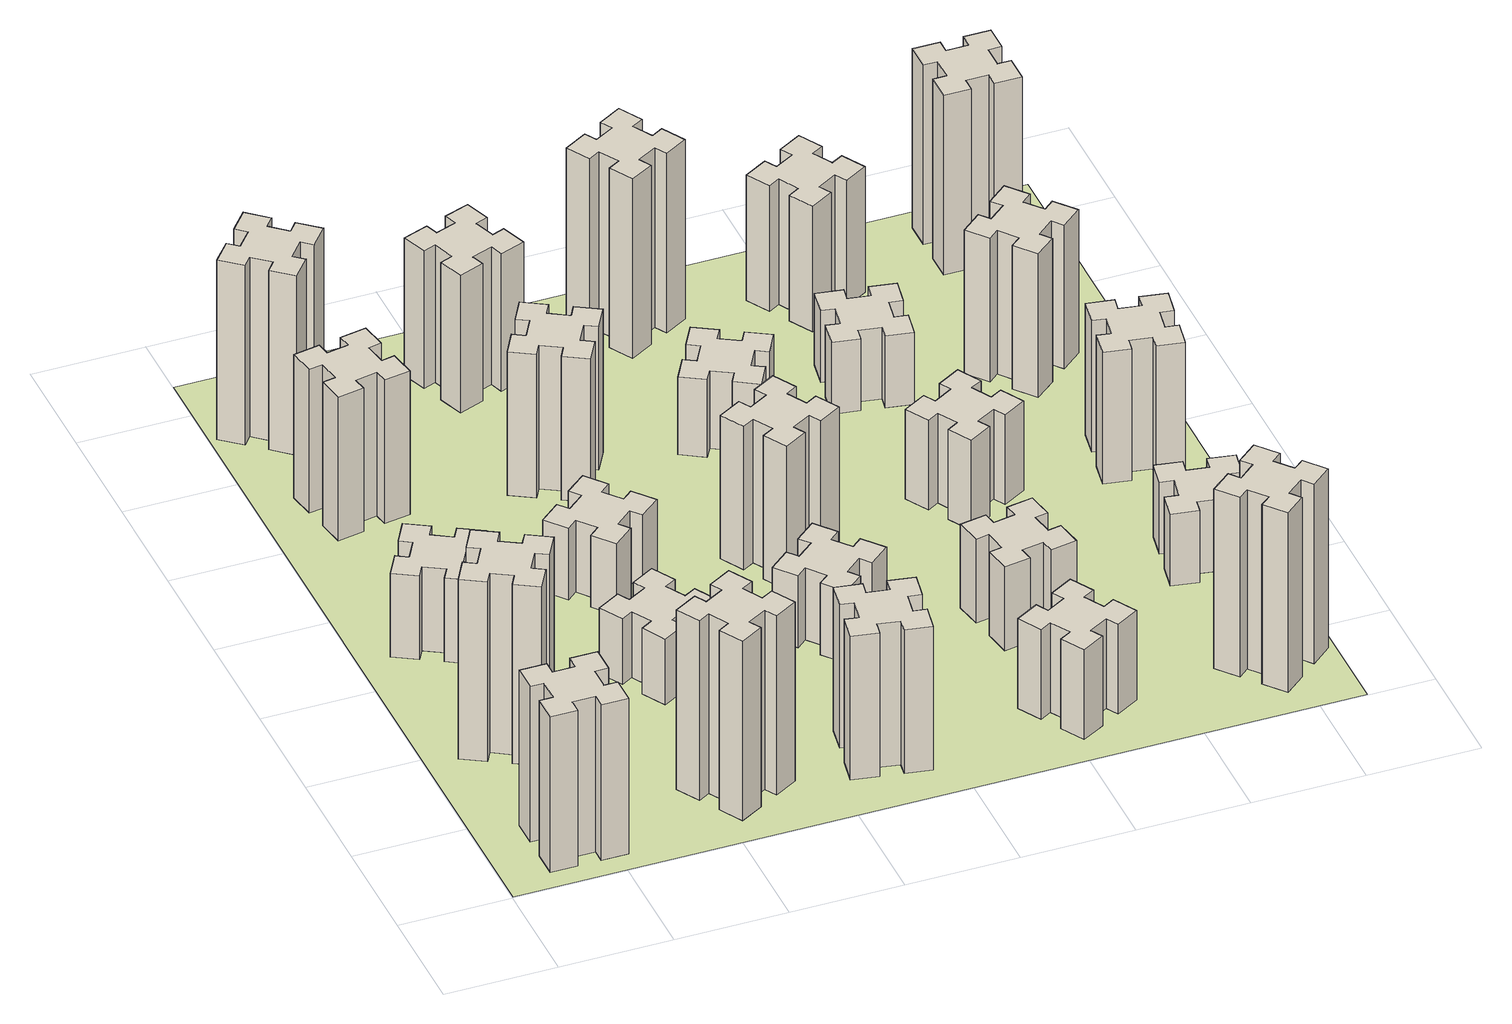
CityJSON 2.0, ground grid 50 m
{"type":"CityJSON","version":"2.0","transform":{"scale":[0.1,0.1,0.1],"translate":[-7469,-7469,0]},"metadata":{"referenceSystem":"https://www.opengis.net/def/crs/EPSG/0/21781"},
"CityObjects":{
"building1":{"type":"Building","attributes":{"class":"1000","function":"1000","usage":"1000","yearOfConstruction":2016,"roofType":"1000","measuredHeight":78,"storeysAboveGround":30,"storeysBelowGround":0},"geometry":[{"type":"Solid","lod":"1","boundaries":[[[[0,1,2,3,4,5,6,7,8,9,10,11,12,13,14,15,16,17,18,19]],[[17,16,20,21]],[[16,15,22,20]],[[15,14,23,22]],[[14,13,24,23]],[[13,12,25,24]],[[12,11,26,25]],[[11,10,27,26]],[[10,9,28,27]],[[9,8,29,28]],[[8,7,30,29]],[[7,6,31,30]],[[6,5,32,31]],[[5,4,33,32]],[[4,3,34,33]],[[3,2,35,34]],[[2,1,36,35]],[[1,0,37,36]],[[0,19,38,37]],[[19,18,39,38]],[[18,17,21,39]],[[24,25,26,27,28,29,30,31,32,33,34,35,36,37,38,39,21,20,22,23]]]]}]},
"building2":{"type":"Building","attributes":{"class":"1000","function":"1000","usage":"1000","yearOfConstruction":2016,"roofType":"1000","measuredHeight":90,"storeysAboveGround":30,"storeysBelowGround":0},"geometry":[{"type":"Solid","lod":"1","boundaries":[[[[40,41,42,43,44,45,46,47,48,49,50,51,52,53,54,55,56,57,58,59]],[[57,56,60,61]],[[56,55,62,60]],[[55,54,63,62]],[[54,53,64,63]],[[53,52,65,64]],[[52,51,66,65]],[[51,50,67,66]],[[50,49,68,67]],[[49,48,69,68]],[[48,47,70,69]],[[47,46,71,70]],[[46,45,72,71]],[[45,44,73,72]],[[44,43,74,73]],[[43,42,75,74]],[[42,41,76,75]],[[41,40,77,76]],[[40,59,78,77]],[[59,58,79,78]],[[58,57,61,79]],[[64,65,66,67,68,69,70,71,72,73,74,75,76,77,78,79,61,60,62,63]]]]}]},
"building3":{"type":"Building","attributes":{"class":"1000","function":"1000","usage":"1000","yearOfConstruction":2016,"roofType":"1000","measuredHeight":42,"storeysAboveGround":30,"storeysBelowGround":0},"geometry":[{"type":"Solid","lod":"1","boundaries":[[[[80,81,82,83,84,85,86,87,88,89,90,91,92,93,94,95,96,97,98,99]],[[97,96,100,101]],[[96,95,102,100]],[[95,94,103,102]],[[94,93,104,103]],[[93,92,105,104]],[[92,91,106,105]],[[91,90,107,106]],[[90,89,108,107]],[[89,88,109,108]],[[88,87,110,109]],[[87,86,111,110]],[[86,85,112,111]],[[85,84,113,112]],[[84,83,114,113]],[[83,82,115,114]],[[82,81,116,115]],[[81,80,117,116]],[[80,99,118,117]],[[99,98,119,118]],[[98,97,101,119]],[[104,105,106,107,108,109,110,111,112,113,114,115,116,117,118,119,101,100,102,103]]]]}]},
"building4":{"type":"Building","attributes":{"class":"1000","function":"1000","usage":"1000","yearOfConstruction":2016,"roofType":"1000","measuredHeight":72,"storeysAboveGround":30,"storeysBelowGround":0},"geometry":[{"type":"Solid","lod":"1","boundaries":[[[[120,121,122,123,124,125,126,127,128,129,130,131,132,133,134,135,136,137,138,139]],[[137,136,140,141]],[[136,135,142,140]],[[135,134,143,142]],[[134,133,144,143]],[[133,132,145,144]],[[132,131,146,145]],[[131,130,147,146]],[[130,129,148,147]],[[129,128,149,148]],[[128,127,150,149]],[[127,126,151,150]],[[126,125,152,151]],[[125,124,153,152]],[[124,123,154,153]],[[123,122,155,154]],[[122,121,156,155]],[[121,120,157,156]],[[120,139,158,157]],[[139,138,159,158]],[[138,137,141,159]],[[144,145,146,147,148,149,150,151,152,153,154,155,156,157,158,159,141,140,142,143]]]]}]},
"building5":{"type":"Building","attributes":{"class":"1000","function":"1000","usage":"1000","yearOfConstruction":2016,"roofType":"1000","measuredHeight":90,"storeysAboveGround":30,"storeysBelowGround":0},"geometry":[{"type":"Solid","lod":"1","boundaries":[[[[160,161,162,163,164,165,166,167,168,169,170,171,172,173,174,175,176,177,178,179]],[[177,176,180,181]],[[176,175,182,180]],[[175,174,183,182]],[[174,173,184,183]],[[173,172,185,184]],[[172,171,186,185]],[[171,170,187,186]],[[170,169,188,187]],[[169,168,189,188]],[[168,167,190,189]],[[167,166,191,190]],[[166,165,192,191]],[[165,164,193,192]],[[164,163,194,193]],[[163,162,195,194]],[[162,161,196,195]],[[161,160,197,196]],[[160,179,198,197]],[[179,178,199,198]],[[178,177,181,199]],[[184,185,186,187,188,189,190,191,192,193,194,195,196,197,198,199,181,180,182,183]]]]}]},
"building6":{"type":"Building","attributes":{"class":"1000","function":"1000","usage":"1000","yearOfConstruction":2016,"roofType":"1000","measuredHeight":90,"storeysAboveGround":30,"storeysBelowGround":0},"geometry":[{"type":"Solid","lod":"1","boundaries":[[[[200,201,202,203,204,205,206,207,208,209,210,211,212,213,214,215,216,217,218,219]],[[217,216,220,221]],[[216,215,222,220]],[[215,214,223,222]],[[214,213,224,223]],[[213,212,225,224]],[[212,211,226,225]],[[211,210,227,226]],[[210,209,228,227]],[[209,208,229,228]],[[208,207,230,229]],[[207,206,231,230]],[[206,205,232,231]],[[205,204,233,232]],[[204,203,234,233]],[[203,202,235,234]],[[202,201,236,235]],[[201,200,237,236]],[[200,219,238,237]],[[219,218,239,238]],[[218,217,221,239]],[[224,225,226,227,228,229,230,231,232,233,234,235,236,237,238,239,221,220,222,223]]]]}]},
"building7":{"type":"Building","attributes":{"class":"1000","function":"1000","usage":"1000","yearOfConstruction":2016,"roofType":"1000","measuredHeight":33,"storeysAboveGround":30,"storeysBelowGround":0},"geometry":[{"type":"Solid","lod":"1","boundaries":[[[[240,241,242,243,244,245,246,247,248,249,250,251,252,253,254,255,256,257,258,259]],[[257,256,260,261]],[[256,255,262,260]],[[255,254,263,262]],[[254,253,264,263]],[[253,252,265,264]],[[252,251,266,265]],[[251,250,267,266]],[[250,249,268,267]],[[249,248,269,268]],[[248,247,270,269]],[[247,246,271,270]],[[246,245,272,271]],[[245,244,273,272]],[[244,243,274,273]],[[243,242,275,274]],[[242,241,276,275]],[[241,240,277,276]],[[240,259,278,277]],[[259,258,279,278]],[[258,257,261,279]],[[264,265,266,267,268,269,270,271,272,273,274,275,276,277,278,279,261,260,262,263]]]]}]},
"building8":{"type":"Building","attributes":{"class":"1000","function":"1000","usage":"1000","yearOfConstruction":2016,"roofType":"1000","measuredHeight":36,"storeysAboveGround":30,"storeysBelowGround":0},"geometry":[{"type":"Solid","lod":"1","boundaries":[[[[280,281,282,283,284,285,286,287,288,289,290,291,292,293,294,295,296,297,298,299]],[[297,296,300,301]],[[296,295,302,300]],[[295,294,303,302]],[[294,293,304,303]],[[293,292,305,304]],[[292,291,306,305]],[[291,290,307,306]],[[290,289,308,307]],[[289,288,309,308]],[[288,287,310,309]],[[287,286,311,310]],[[286,285,312,311]],[[285,284,313,312]],[[284,283,314,313]],[[283,282,315,314]],[[282,281,316,315]],[[281,280,317,316]],[[280,299,318,317]],[[299,298,319,318]],[[298,297,301,319]],[[304,305,306,307,308,309,310,311,312,313,314,315,316,317,318,319,301,300,302,303]]]]}]},
"building9":{"type":"Building","attributes":{"class":"1000","function":"1000","usage":"1000","yearOfConstruction":2016,"roofType":"1000","measuredHeight":72,"storeysAboveGround":30,"storeysBelowGround":0},"geometry":[{"type":"Solid","lod":"1","boundaries":[[[[320,321,322,323,324,325,326,327,328,329,330,331,332,333,334,335,336,337,338,339]],[[337,336,340,341]],[[336,335,342,340]],[[335,334,343,342]],[[334,333,344,343]],[[333,332,345,344]],[[332,331,346,345]],[[331,330,347,346]],[[330,329,348,347]],[[329,328,349,348]],[[328,327,350,349]],[[327,326,351,350]],[[326,325,352,351]],[[325,324,353,352]],[[324,323,354,353]],[[323,322,355,354]],[[322,321,356,355]],[[321,320,357,356]],[[320,339,358,357]],[[339,338,359,358]],[[338,337,341,359]],[[344,345,346,347,348,349,350,351,352,353,354,355,356,357,358,359,341,340,342,343]]]]}]},
"building10":{"type":"Building","attributes":{"class":"1000","function":"1000","usage":"1000","yearOfConstruction":2016,"roofType":"1000","measuredHeight":72,"storeysAboveGround":30,"storeysBelowGround":0},"geometry":[{"type":"Solid","lod":"1","boundaries":[[[[360,361,362,363,364,365,366,367,368,369,370,371,372,373,374,375,376,377,378,379]],[[377,376,380,381]],[[376,375,382,380]],[[375,374,383,382]],[[374,373,384,383]],[[373,372,385,384]],[[372,371,386,385]],[[371,370,387,386]],[[370,369,388,387]],[[369,368,389,388]],[[368,367,390,389]],[[367,366,391,390]],[[366,365,392,391]],[[365,364,393,392]],[[364,363,394,393]],[[363,362,395,394]],[[362,361,396,395]],[[361,360,397,396]],[[360,379,398,397]],[[379,378,399,398]],[[378,377,381,399]],[[384,385,386,387,388,389,390,391,392,393,394,395,396,397,398,399,381,380,382,383]]]]}]},
"building11":{"type":"Building","attributes":{"class":"1000","function":"1000","usage":"1000","yearOfConstruction":2016,"roofType":"1000","measuredHeight":69,"storeysAboveGround":30,"storeysBelowGround":0},"geometry":[{"type":"Solid","lod":"1","boundaries":[[[[400,401,402,403,404,405,406,407,408,409,410,411,412,413,414,415,416,417,418,419]],[[417,416,420,421]],[[416,415,422,420]],[[415,414,423,422]],[[414,413,424,423]],[[413,412,425,424]],[[412,411,426,425]],[[411,410,427,426]],[[410,409,428,427]],[[409,408,429,428]],[[408,407,430,429]],[[407,406,431,430]],[[406,405,432,431]],[[405,404,433,432]],[[404,403,434,433]],[[403,402,435,434]],[[402,401,436,435]],[[401,400,437,436]],[[400,419,438,437]],[[419,418,439,438]],[[418,417,421,439]],[[424,425,426,427,428,429,430,431,432,433,434,435,436,437,438,439,421,420,422,423]]]]}]},
"building12":{"type":"Building","attributes":{"class":"1000","function":"1000","usage":"1000","yearOfConstruction":2016,"roofType":"1000","measuredHeight":36,"storeysAboveGround":30,"storeysBelowGround":0},"geometry":[{"type":"Solid","lod":"1","boundaries":[[[[440,441,442,443,444,445,446,447,448,449,450,451,452,453,454,455,456,457,458,459]],[[457,456,460,461]],[[456,455,462,460]],[[455,454,463,462]],[[454,453,464,463]],[[453,452,465,464]],[[452,451,466,465]],[[451,450,467,466]],[[450,449,468,467]],[[449,448,469,468]],[[448,447,470,469]],[[447,446,471,470]],[[446,445,472,471]],[[445,444,473,472]],[[444,443,474,473]],[[443,442,475,474]],[[442,441,476,475]],[[441,440,477,476]],[[440,459,478,477]],[[459,458,479,478]],[[458,457,461,479]],[[464,465,466,467,468,469,470,471,472,473,474,475,476,477,478,479,461,460,462,463]]]]}]},
"building13":{"type":"Building","attributes":{"class":"1000","function":"1000","usage":"1000","yearOfConstruction":2016,"roofType":"1000","measuredHeight":72,"storeysAboveGround":30,"storeysBelowGround":0},"geometry":[{"type":"Solid","lod":"1","boundaries":[[[[480,481,482,483,484,485,486,487,488,489,490,491,492,493,494,495,496,497,498,499]],[[497,496,500,501]],[[496,495,502,500]],[[495,494,503,502]],[[494,493,504,503]],[[493,492,505,504]],[[492,491,506,505]],[[491,490,507,506]],[[490,489,508,507]],[[489,488,509,508]],[[488,487,510,509]],[[487,486,511,510]],[[486,485,512,511]],[[485,484,513,512]],[[484,483,514,513]],[[483,482,515,514]],[[482,481,516,515]],[[481,480,517,516]],[[480,499,518,517]],[[499,498,519,518]],[[498,497,501,519]],[[504,505,506,507,508,509,510,511,512,513,514,515,516,517,518,519,501,500,502,503]]]]}]},
"building14":{"type":"Building","attributes":{"class":"1000","function":"1000","usage":"1000","yearOfConstruction":2016,"roofType":"1000","measuredHeight":45,"storeysAboveGround":30,"storeysBelowGround":0},"geometry":[{"type":"Solid","lod":"1","boundaries":[[[[520,521,522,523,524,525,526,527,528,529,530,531,532,533,534,535,536,537,538,539]],[[537,536,540,541]],[[536,535,542,540]],[[535,534,543,542]],[[534,533,544,543]],[[533,532,545,544]],[[532,531,546,545]],[[531,530,547,546]],[[530,529,548,547]],[[529,528,549,548]],[[528,527,550,549]],[[527,526,551,550]],[[526,525,552,551]],[[525,524,553,552]],[[524,523,554,553]],[[523,522,555,554]],[[522,521,556,555]],[[521,520,557,556]],[[520,539,558,557]],[[539,538,559,558]],[[538,537,541,559]],[[544,545,546,547,548,549,550,551,552,553,554,555,556,557,558,559,541,540,542,543]]]]}]},
"building15":{"type":"Building","attributes":{"class":"1000","function":"1000","usage":"1000","yearOfConstruction":2016,"roofType":"1000","measuredHeight":39,"storeysAboveGround":30,"storeysBelowGround":0},"geometry":[{"type":"Solid","lod":"1","boundaries":[[[[560,561,562,563,564,565,566,567,568,569,570,571,572,573,574,575,576,577,578,579]],[[577,576,580,581]],[[576,575,582,580]],[[575,574,583,582]],[[574,573,584,583]],[[573,572,585,584]],[[572,571,586,585]],[[571,570,587,586]],[[570,569,588,587]],[[569,568,589,588]],[[568,567,590,589]],[[567,566,591,590]],[[566,565,592,591]],[[565,564,593,592]],[[564,563,594,593]],[[563,562,595,594]],[[562,561,596,595]],[[561,560,597,596]],[[560,579,598,597]],[[579,578,599,598]],[[578,577,581,599]],[[584,585,586,587,588,589,590,591,592,593,594,595,596,597,598,599,581,580,582,583]]]]}]},
"building16":{"type":"Building","attributes":{"class":"1000","function":"1000","usage":"1000","yearOfConstruction":2016,"roofType":"1000","measuredHeight":90,"storeysAboveGround":30,"storeysBelowGround":0},"geometry":[{"type":"Solid","lod":"1","boundaries":[[[[600,601,602,603,604,605,606,607,608,609,610,611,612,613,614,615,616,617,618,619]],[[617,616,620,621]],[[616,615,622,620]],[[615,614,623,622]],[[614,613,624,623]],[[613,612,625,624]],[[612,611,626,625]],[[611,610,627,626]],[[610,609,628,627]],[[609,608,629,628]],[[608,607,630,629]],[[607,606,631,630]],[[606,605,632,631]],[[605,604,633,632]],[[604,603,634,633]],[[603,602,635,634]],[[602,601,636,635]],[[601,600,637,636]],[[600,619,638,637]],[[619,618,639,638]],[[618,617,621,639]],[[624,625,626,627,628,629,630,631,632,633,634,635,636,637,638,639,621,620,622,623]]]]}]},
"building17":{"type":"Building","attributes":{"class":"1000","function":"1000","usage":"1000","yearOfConstruction":2016,"roofType":"1000","measuredHeight":42,"storeysAboveGround":30,"storeysBelowGround":0},"geometry":[{"type":"Solid","lod":"1","boundaries":[[[[640,641,642,643,644,645,646,647,648,649,650,651,652,653,654,655,656,657,658,659]],[[657,656,660,661]],[[656,655,662,660]],[[655,654,663,662]],[[654,653,664,663]],[[653,652,665,664]],[[652,651,666,665]],[[651,650,667,666]],[[650,649,668,667]],[[649,648,669,668]],[[648,647,670,669]],[[647,646,671,670]],[[646,645,672,671]],[[645,644,673,672]],[[644,643,674,673]],[[643,642,675,674]],[[642,641,676,675]],[[641,640,677,676]],[[640,659,678,677]],[[659,658,679,678]],[[658,657,661,679]],[[664,665,666,667,668,669,670,671,672,673,674,675,676,677,678,679,661,660,662,663]]]]}]},
"building18":{"type":"Building","attributes":{"class":"1000","function":"1000","usage":"1000","yearOfConstruction":2016,"roofType":"1000","measuredHeight":45,"storeysAboveGround":30,"storeysBelowGround":0},"geometry":[{"type":"Solid","lod":"1","boundaries":[[[[680,681,682,683,684,685,686,687,688,689,690,691,692,693,694,695,696,697,698,699]],[[697,696,700,701]],[[696,695,702,700]],[[695,694,703,702]],[[694,693,704,703]],[[693,692,705,704]],[[692,691,706,705]],[[691,690,707,706]],[[690,689,708,707]],[[689,688,709,708]],[[688,687,710,709]],[[687,686,711,710]],[[686,685,712,711]],[[685,684,713,712]],[[684,683,714,713]],[[683,682,715,714]],[[682,681,716,715]],[[681,680,717,716]],[[680,699,718,717]],[[699,698,719,718]],[[698,697,701,719]],[[704,705,706,707,708,709,710,711,712,713,714,715,716,717,718,719,701,700,702,703]]]]}]},
"building19":{"type":"Building","attributes":{"class":"1000","function":"1000","usage":"1000","yearOfConstruction":2016,"roofType":"1000","measuredHeight":36,"storeysAboveGround":30,"storeysBelowGround":0},"geometry":[{"type":"Solid","lod":"1","boundaries":[[[[720,721,722,723,724,725,726,727,728,729,730,731,732,733,734,735,736,737,738,739]],[[737,736,740,741]],[[736,735,742,740]],[[735,734,743,742]],[[734,733,744,743]],[[733,732,745,744]],[[732,731,746,745]],[[731,730,747,746]],[[730,729,748,747]],[[729,728,749,748]],[[728,727,750,749]],[[727,726,751,750]],[[726,725,752,751]],[[725,724,753,752]],[[724,723,754,753]],[[723,722,755,754]],[[722,721,756,755]],[[721,720,757,756]],[[720,739,758,757]],[[739,738,759,758]],[[738,737,741,759]],[[744,745,746,747,748,749,750,751,752,753,754,755,756,757,758,759,741,740,742,743]]]]}]},
"building20":{"type":"Building","attributes":{"class":"1000","function":"1000","usage":"1000","yearOfConstruction":2016,"roofType":"1000","measuredHeight":90,"storeysAboveGround":30,"storeysBelowGround":0},"geometry":[{"type":"Solid","lod":"1","boundaries":[[[[760,761,762,763,764,765,766,767,768,769,770,771,772,773,774,775,776,777,778,779]],[[777,776,780,781]],[[776,775,782,780]],[[775,774,783,782]],[[774,773,784,783]],[[773,772,785,784]],[[772,771,786,785]],[[771,770,787,786]],[[770,769,788,787]],[[769,768,789,788]],[[768,767,790,789]],[[767,766,791,790]],[[766,765,792,791]],[[765,764,793,792]],[[764,763,794,793]],[[763,762,795,794]],[[762,761,796,795]],[[761,760,797,796]],[[760,779,798,797]],[[779,778,799,798]],[[778,777,781,799]],[[784,785,786,787,788,789,790,791,792,793,794,795,796,797,798,799,781,780,782,783]]]]}]},
"building21":{"type":"Building","attributes":{"class":"1000","function":"1000","usage":"1000","yearOfConstruction":2016,"roofType":"1000","measuredHeight":63,"storeysAboveGround":30,"storeysBelowGround":0},"geometry":[{"type":"Solid","lod":"1","boundaries":[[[[800,801,802,803,804,805,806,807,808,809,810,811,812,813,814,815,816,817,818,819]],[[817,816,820,821]],[[816,815,822,820]],[[815,814,823,822]],[[814,813,824,823]],[[813,812,825,824]],[[812,811,826,825]],[[811,810,827,826]],[[810,809,828,827]],[[809,808,829,828]],[[808,807,830,829]],[[807,806,831,830]],[[806,805,832,831]],[[805,804,833,832]],[[804,803,834,833]],[[803,802,835,834]],[[802,801,836,835]],[[801,800,837,836]],[[800,819,838,837]],[[819,818,839,838]],[[818,817,821,839]],[[824,825,826,827,828,829,830,831,832,833,834,835,836,837,838,839,821,820,822,823]]]]}]},
"building22":{"type":"Building","attributes":{"class":"1000","function":"1000","usage":"1000","yearOfConstruction":2016,"roofType":"1000","measuredHeight":36,"storeysAboveGround":30,"storeysBelowGround":0},"geometry":[{"type":"Solid","lod":"1","boundaries":[[[[840,841,842,843,844,845,846,847,848,849,850,851,852,853,854,855,856,857,858,859]],[[857,856,860,861]],[[856,855,862,860]],[[855,854,863,862]],[[854,853,864,863]],[[853,852,865,864]],[[852,851,866,865]],[[851,850,867,866]],[[850,849,868,867]],[[849,848,869,868]],[[848,847,870,869]],[[847,846,871,870]],[[846,845,872,871]],[[845,844,873,872]],[[844,843,874,873]],[[843,842,875,874]],[[842,841,876,875]],[[841,840,877,876]],[[840,859,878,877]],[[859,858,879,878]],[[858,857,861,879]],[[864,865,866,867,868,869,870,871,872,873,874,875,876,877,878,879,861,860,862,863]]]]}]},
"building23":{"type":"Building","attributes":{"class":"1000","function":"1000","usage":"1000","yearOfConstruction":2016,"roofType":"1000","measuredHeight":66,"storeysAboveGround":30,"storeysBelowGround":0},"geometry":[{"type":"Solid","lod":"1","boundaries":[[[[880,881,882,883,884,885,886,887,888,889,890,891,892,893,894,895,896,897,898,899]],[[897,896,900,901]],[[896,895,902,900]],[[895,894,903,902]],[[894,893,904,903]],[[893,892,905,904]],[[892,891,906,905]],[[891,890,907,906]],[[890,889,908,907]],[[889,888,909,908]],[[888,887,910,909]],[[887,886,911,910]],[[886,885,912,911]],[[885,884,913,912]],[[884,883,914,913]],[[883,882,915,914]],[[882,881,916,915]],[[881,880,917,916]],[[880,899,918,917]],[[899,898,919,918]],[[898,897,901,919]],[[904,905,906,907,908,909,910,911,912,913,914,915,916,917,918,919,901,900,902,903]]]]}]},
"building24":{"type":"Building","attributes":{"class":"1000","function":"1000","usage":"1000","yearOfConstruction":2016,"roofType":"1000","measuredHeight":72,"storeysAboveGround":30,"storeysBelowGround":0},"geometry":[{"type":"Solid","lod":"1","boundaries":[[[[920,921,922,923,924,925,926,927,928,929,930,931,932,933,934,935,936,937,938,939]],[[937,936,940,941]],[[936,935,942,940]],[[935,934,943,942]],[[934,933,944,943]],[[933,932,945,944]],[[932,931,946,945]],[[931,930,947,946]],[[930,929,948,947]],[[929,928,949,948]],[[928,927,950,949]],[[927,926,951,950]],[[926,925,952,951]],[[925,924,953,952]],[[924,923,954,953]],[[923,922,955,954]],[[922,921,956,955]],[[921,920,957,956]],[[920,939,958,957]],[[939,938,959,958]],[[938,937,941,959]],[[944,945,946,947,948,949,950,951,952,953,954,955,956,957,958,959,941,940,942,943]]]]}]},
"building25":{"type":"Building","attributes":{"class":"1000","function":"1000","usage":"1000","yearOfConstruction":2016,"roofType":"1000","measuredHeight":90,"storeysAboveGround":30,"storeysBelowGround":0},"geometry":[{"type":"Solid","lod":"1","boundaries":[[[[960,961,962,963,964,965,966,967,968,969,970,971,972,973,974,975,976,977,978,979]],[[977,976,980,981]],[[976,975,982,980]],[[975,974,983,982]],[[974,973,984,983]],[[973,972,985,984]],[[972,971,986,985]],[[971,970,987,986]],[[970,969,988,987]],[[969,968,989,988]],[[968,967,990,989]],[[967,966,991,990]],[[966,965,992,991]],[[965,964,993,992]],[[964,963,994,993]],[[963,962,995,994]],[[962,961,996,995]],[[961,960,997,996]],[[960,979,998,997]],[[979,978,999,998]],[[978,977,981,999]],[[984,985,986,987,988,989,990,991,992,993,994,995,996,997,998,999,981,980,982,983]]]]}]},
"landuse1":{"type":"LandUse","attributes":{"name":"plot1","function":"1010"},"geometry":[{"type":"MultiSurface","lod":"1","boundaries":[[[1000,1001,1002,1003]]]}]}
},
"vertices":[
[265,325,0],[265,225,0],[205,225,0],[205,105,0],[325,105,0],[325,165,0],[425,165,0],[425,105,0],[545,105,0],[545,225,0],[485,225,0],[485,325,0],[545,325,0],[545,445,0],[425,445,0],[425,385,0],[325,385,0],[325,445,0],[205,445,0],[205,325,0],[325,385,780],[325,445,780],[425,385,780],[425,445,780],[545,445,780],[545,325,780],[485,325,780],[485,225,780],[545,225,780],[545,105,780],[425,105,780],[425,165,780],[325,165,780],[325,105,780],[205,105,780],[205,225,780],[265,225,780],[265,325,780],[205,325,780],[205,445,780],
[305,1114,0],[255,1027,0],[203,1057,0],[143,953,0],[247,893,0],[277,945,0],[364,895,0],[334,843,0],[438,783,0],[498,887,0],[446,917,0],[496,1004,0],[548,974,0],[608,1078,0],[504,1138,0],[474,1086,0],[387,1136,0],[417,1188,0],[313,1248,0],[253,1144,0],[387,1136,900],[417,1188,900],[474,1086,900],[504,1138,900],[608,1078,900],[548,974,900],[496,1004,900],[446,917,900],[498,887,900],[438,783,900],[334,843,900],[364,895,900],[277,945,900],[247,893,900],[143,953,900],[203,1057,900],[255,1027,900],[305,1114,900],[253,1144,900],[313,1248,900],
[474,1826,0],[387,1876,0],[417,1928,0],[313,1988,0],[253,1884,0],[305,1854,0],[255,1767,0],[203,1797,0],[143,1693,0],[247,1633,0],[277,1685,0],[364,1635,0],[334,1583,0],[438,1523,0],[498,1627,0],[446,1657,0],[496,1744,0],[548,1714,0],[608,1818,0],[504,1878,0],[496,1744,420],[548,1714,420],[446,1657,420],[498,1627,420],[438,1523,420],[334,1583,420],[364,1635,420],[277,1685,420],[247,1633,420],[143,1693,420],[203,1797,420],[255,1767,420],[305,1854,420],[253,1884,420],[313,1988,420],[417,1928,420],[387,1876,420],[474,1826,420],[504,1878,420],[608,1818,420],
[405,2812,0],[307,2795,0],[297,2854,0],[178,2833,0],[199,2715,0],[258,2725,0],[276,2627,0],[217,2617,0],[237,2498,0],[356,2519,0],[345,2578,0],[444,2596,0],[454,2537,0],[572,2557,0],[551,2676,0],[492,2665,0],[475,2764,0],[534,2774,0],[513,2892,0],[395,2871,0],[475,2764,720],[534,2774,720],[492,2665,720],[551,2676,720],[572,2557,720],[454,2537,720],[444,2596,720],[345,2578,720],[356,2519,720],[237,2498,720],[217,2617,720],[276,2627,720],[258,2725,720],[199,2715,720],[178,2833,720],[297,2854,720],[307,2795,720],[405,2812,720],[395,2871,720],[513,2892,720],
[1127,255,0],[1214,305,0],[1244,253,0],[1348,313,0],[1288,417,0],[1236,387,0],[1186,474,0],[1238,504,0],[1178,608,0],[1074,548,0],[1104,496,0],[1017,446,0],[987,498,0],[883,438,0],[943,334,0],[995,364,0],[1045,277,0],[993,247,0],[1053,143,0],[1157,203,0],[1045,277,900],[993,247,900],[995,364,900],[943,334,900],[883,438,900],[987,498,900],[1017,446,900],[1104,496,900],[1074,548,900],[1178,608,900],[1238,504,900],[1186,474,900],[1236,387,900],[1288,417,900],[1348,313,900],[1244,253,900],[1214,305,900],[1127,255,900],[1157,203,900],[1053,143,900],
[384,3387,0],[308,3452,0],[346,3498,0],[254,3575,0],[177,3483,0],[223,3444,0],[159,3368,0],[113,3406,0],[36,3314,0],[128,3237,0],[166,3283,0],[243,3219,0],[204,3173,0],[296,3096,0],[373,3188,0],[327,3226,0],[392,3303,0],[438,3264,0],[515,3356,0],[423,3433,0],[392,3303,900],[438,3264,900],[327,3226,900],[373,3188,900],[296,3096,900],[204,3173,900],[243,3219,900],[166,3283,900],[128,3237,900],[36,3314,900],[113,3406,900],[159,3368,900],[223,3444,900],[177,3483,900],[254,3575,900],[346,3498,900],[308,3452,900],[384,3387,900],[423,3433,900],[515,3356,900],
[995,1204,0],[1045,1117,0],[993,1087,0],[1053,983,0],[1157,1043,0],[1127,1095,0],[1214,1145,0],[1244,1093,0],[1348,1153,0],[1288,1257,0],[1236,1227,0],[1186,1314,0],[1238,1344,0],[1178,1448,0],[1074,1388,0],[1104,1336,0],[1017,1286,0],[987,1338,0],[883,1278,0],[943,1174,0],[1017,1286,330],[987,1338,330],[1104,1336,330],[1074,1388,330],[1178,1448,330],[1238,1344,330],[1186,1314,330],[1236,1227,330],[1288,1257,330],[1348,1153,330],[1244,1093,330],[1214,1145,330],[1127,1095,330],[1157,1043,330],[1053,983,330],[993,1087,330],[1045,1117,330],[995,1204,330],[943,1174,330],[883,1278,330],
[1232,1888,0],[1167,1964,0],[1213,2003,0],[1136,2095,0],[1044,2018,0],[1083,1972,0],[1006,1907,0],[968,1953,0],[876,1876,0],[953,1784,0],[999,1823,0],[1063,1746,0],[1017,1708,0],[1094,1616,0],[1186,1693,0],[1148,1739,0],[1224,1803,0],[1263,1757,0],[1355,1834,0],[1278,1926,0],[1224,1803,360],[1263,1757,360],[1148,1739,360],[1186,1693,360],[1094,1616,360],[1017,1708,360],[1063,1746,360],[999,1823,360],[953,1784,360],[876,1876,360],[968,1953,360],[1006,1907,360],[1083,1972,360],[1044,2018,360],[1136,2095,360],[1213,2003,360],[1167,1964,360],[1232,1888,360],[1278,1926,360],[1355,1834,360],
[1855,307,0],[1872,405,0],[1931,395,0],[1952,513,0],[1834,534,0],[1824,475,0],[1725,492,0],[1736,551,0],[1617,572,0],[1597,454,0],[1656,444,0],[1638,345,0],[1579,356,0],[1558,237,0],[1677,217,0],[1687,276,0],[1785,258,0],[1775,199,0],[1893,178,0],[1914,297,0],[1785,258,720],[1775,199,720],[1687,276,720],[1677,217,720],[1558,237,720],[1579,356,720],[1638,345,720],[1656,444,720],[1597,454,720],[1617,572,720],[1736,551,720],[1725,492,720],[1824,475,720],[1834,534,720],[1952,513,720],[1931,395,720],[1872,405,720],[1855,307,720],[1914,297,720],[1893,178,720],
[1314,2666,0],[1227,2716,0],[1257,2768,0],[1153,2828,0],[1093,2724,0],[1145,2694,0],[1095,2607,0],[1043,2637,0],[983,2533,0],[1087,2473,0],[1117,2525,0],[1204,2475,0],[1174,2423,0],[1278,2363,0],[1338,2467,0],[1286,2497,0],[1336,2584,0],[1388,2554,0],[1448,2658,0],[1344,2718,0],[1336,2584,720],[1388,2554,720],[1286,2497,720],[1338,2467,720],[1278,2363,720],[1174,2423,720],[1204,2475,720],[1117,2525,720],[1087,2473,720],[983,2533,720],[1043,2637,720],[1095,2607,720],[1145,2694,720],[1093,2724,720],[1153,2828,720],[1257,2768,720],[1227,2716,720],[1314,2666,720],[1344,2718,720],[1448,2658,720],
[1125,3456,0],[1031,3422,0],[1010,3478,0],[897,3437,0],[939,3324,0],[995,3345,0],[1029,3251,0],[973,3230,0],[1014,3117,0],[1127,3159,0],[1106,3215,0],[1200,3249,0],[1220,3193,0],[1333,3234,0],[1292,3347,0],[1236,3326,0],[1202,3420,0],[1258,3440,0],[1217,3553,0],[1104,3512,0],[1202,3420,690],[1258,3440,690],[1236,3326,690],[1292,3347,690],[1333,3234,690],[1220,3193,690],[1200,3249,690],[1106,3215,690],[1127,3159,690],[1014,3117,690],[973,3230,690],[1029,3251,690],[995,3345,690],[939,3324,690],[897,3437,690],[1010,3478,690],[1031,3422,690],[1125,3456,690],[1104,3512,690],[1217,3553,690],
[1823,1332,0],[1746,1267,0],[1708,1313,0],[1616,1236,0],[1693,1144,0],[1739,1183,0],[1803,1106,0],[1757,1068,0],[1834,976,0],[1926,1053,0],[1888,1099,0],[1964,1163,0],[2003,1117,0],[2095,1194,0],[2018,1286,0],[1972,1248,0],[1907,1324,0],[1953,1363,0],[1876,1455,0],[1784,1378,0],[1907,1324,360],[1953,1363,360],[1972,1248,360],[2018,1286,360],[2095,1194,360],[2003,1117,360],[1964,1163,360],[1888,1099,360],[1926,1053,360],[1834,976,360],[1757,1068,360],[1803,1106,360],[1739,1183,360],[1693,1144,360],[1616,1236,360],[1708,1313,360],[1746,1267,360],[1823,1332,360],[1784,1378,360],[1876,1455,360],
[1976,1767,0],[1926,1854,0],[1978,1884,0],[1918,1988,0],[1814,1928,0],[1844,1876,0],[1757,1826,0],[1727,1878,0],[1623,1818,0],[1683,1714,0],[1735,1744,0],[1785,1657,0],[1733,1627,0],[1793,1523,0],[1897,1583,0],[1867,1635,0],[1954,1685,0],[1984,1633,0],[2088,1693,0],[2028,1797,0],[1954,1685,720],[1984,1633,720],[1867,1635,720],[1897,1583,720],[1793,1523,720],[1733,1627,720],[1785,1657,720],[1735,1744,720],[1683,1714,720],[1623,1818,720],[1727,1878,720],[1757,1826,720],[1844,1876,720],[1814,1928,720],[1918,1988,720],[1978,1884,720],[1926,1854,720],[1976,1767,720],[2028,1797,720],[2088,1693,720],
[2475,364,0],[2525,277,0],[2473,247,0],[2533,143,0],[2637,203,0],[2607,255,0],[2694,305,0],[2724,253,0],[2828,313,0],[2768,417,0],[2716,387,0],[2666,474,0],[2718,504,0],[2658,608,0],[2554,548,0],[2584,496,0],[2497,446,0],[2467,498,0],[2363,438,0],[2423,334,0],[2497,446,450],[2467,498,450],[2584,496,450],[2554,548,450],[2658,608,450],[2718,504,450],[2666,474,450],[2716,387,450],[2768,417,450],[2828,313,450],[2724,253,450],[2694,305,450],[2607,255,450],[2637,203,450],[2533,143,450],[2473,247,450],[2525,277,450],[2475,364,450],[2423,334,450],[2363,438,450],
[2026,2497,0],[2076,2584,0],[2128,2554,0],[2188,2658,0],[2084,2718,0],[2054,2666,0],[1967,2716,0],[1997,2768,0],[1893,2828,0],[1833,2724,0],[1885,2694,0],[1835,2607,0],[1783,2637,0],[1723,2533,0],[1827,2473,0],[1857,2525,0],[1944,2475,0],[1914,2423,0],[2018,2363,0],[2078,2467,0],[1944,2475,390],[1914,2423,390],[1857,2525,390],[1827,2473,390],[1723,2533,390],[1783,2637,390],[1835,2607,390],[1885,2694,390],[1833,2724,390],[1893,2828,390],[1997,2768,390],[1967,2716,390],[2054,2666,390],[2084,2718,390],[2188,2658,390],[2128,2554,390],[2076,2584,390],[2026,2497,390],[2078,2467,390],[2018,2363,390],
[1844,3556,0],[1757,3506,0],[1727,3558,0],[1623,3498,0],[1683,3394,0],[1735,3424,0],[1785,3337,0],[1733,3307,0],[1793,3203,0],[1897,3263,0],[1867,3315,0],[1954,3365,0],[1984,3313,0],[2088,3373,0],[2028,3477,0],[1976,3447,0],[1926,3534,0],[1978,3564,0],[1918,3668,0],[1814,3608,0],[1926,3534,900],[1978,3564,900],[1976,3447,900],[2028,3477,900],[2088,3373,900],[1984,3313,900],[1954,3365,900],[1867,3315,900],[1897,3263,900],[1793,3203,900],[1733,3307,900],[1785,3337,900],[1735,3424,900],[1683,3394,900],[1623,3498,900],[1727,3558,900],[1757,3506,900],[1844,3556,900],[1814,3608,900],[1918,3668,900],
[2625,1132,0],[2527,1115,0],[2517,1174,0],[2398,1153,0],[2419,1035,0],[2478,1045,0],[2496,947,0],[2437,937,0],[2457,818,0],[2576,839,0],[2565,898,0],[2664,916,0],[2674,857,0],[2792,877,0],[2771,996,0],[2712,985,0],[2695,1084,0],[2754,1094,0],[2733,1212,0],[2615,1191,0],[2695,1084,420],[2754,1094,420],[2712,985,420],[2771,996,420],[2792,877,420],[2674,857,420],[2664,916,420],[2565,898,420],[2576,839,420],[2457,818,420],[2437,937,420],[2496,947,420],[2478,1045,420],[2419,1035,420],[2398,1153,420],[2517,1174,420],[2527,1115,420],[2625,1132,420],[2615,1191,420],[2733,1212,420],
[2575,1844,0],[2625,1757,0],[2573,1727,0],[2633,1623,0],[2737,1683,0],[2707,1735,0],[2794,1785,0],[2824,1733,0],[2928,1793,0],[2868,1897,0],[2816,1867,0],[2766,1954,0],[2818,1984,0],[2758,2088,0],[2654,2028,0],[2684,1976,0],[2597,1926,0],[2567,1978,0],[2463,1918,0],[2523,1814,0],[2597,1926,450],[2567,1978,450],[2684,1976,450],[2654,2028,450],[2758,2088,450],[2818,1984,450],[2766,1954,450],[2816,1867,450],[2868,1897,450],[2928,1793,450],[2824,1733,450],[2794,1785,450],[2707,1735,450],[2737,1683,450],[2633,1623,450],[2573,1727,450],[2625,1757,450],[2575,1844,450],[2523,1814,450],[2463,1918,450],
[2664,2795,0],[2565,2812,0],[2576,2871,0],[2457,2892,0],[2437,2774,0],[2496,2764,0],[2478,2665,0],[2419,2676,0],[2398,2557,0],[2517,2537,0],[2527,2596,0],[2625,2578,0],[2615,2519,0],[2733,2498,0],[2754,2617,0],[2695,2627,0],[2712,2725,0],[2771,2715,0],[2792,2833,0],[2674,2854,0],[2712,2725,360],[2771,2715,360],[2695,2627,360],[2754,2617,360],[2733,2498,360],[2615,2519,360],[2625,2578,360],[2527,2596,360],[2517,2537,360],[2398,2557,360],[2419,2676,360],[2478,2665,360],[2496,2764,360],[2437,2774,360],[2457,2892,360],[2576,2871,360],[2565,2812,360],[2664,2795,360],[2674,2854,360],[2792,2833,360],
[3468,259,0],[3544,323,0],[3583,277,0],[3675,354,0],[3598,446,0],[3552,408,0],[3487,484,0],[3533,523,0],[3456,615,0],[3364,538,0],[3403,492,0],[3326,427,0],[3288,473,0],[3196,396,0],[3273,304,0],[3319,343,0],[3383,266,0],[3337,228,0],[3414,136,0],[3506,213,0],[3383,266,900],[3337,228,900],[3319,343,900],[3273,304,900],[3196,396,900],[3288,473,900],[3326,427,900],[3403,492,900],[3364,538,900],[3456,615,900],[3533,523,900],[3487,484,900],[3552,408,900],[3598,446,900],[3675,354,900],[3583,277,900],[3544,323,900],[3468,259,900],[3506,213,900],[3414,136,900],
[2716,3347,0],[2666,3434,0],[2718,3464,0],[2658,3568,0],[2554,3508,0],[2584,3456,0],[2497,3406,0],[2467,3458,0],[2363,3398,0],[2423,3294,0],[2475,3324,0],[2525,3237,0],[2473,3207,0],[2533,3103,0],[2637,3163,0],[2607,3215,0],[2694,3265,0],[2724,3213,0],[2828,3273,0],[2768,3377,0],[2694,3265,630],[2724,3213,630],[2607,3215,630],[2637,3163,630],[2533,3103,630],[2473,3207,630],[2525,3237,630],[2475,3324,630],[2423,3294,630],[2363,3398,630],[2467,3458,630],[2497,3406,630],[2584,3456,630],[2554,3508,630],[2658,3568,630],[2718,3464,630],[2666,3434,630],[2716,3347,630],[2768,3377,630],[2828,3273,630],
[3367,1016,0],[3465,998,0],[3455,939,0],[3573,918,0],[3594,1037,0],[3535,1047,0],[3552,1145,0],[3611,1135,0],[3632,1253,0],[3514,1274,0],[3504,1215,0],[3405,1232,0],[3416,1291,0],[3297,1312,0],[3277,1194,0],[3336,1184,0],[3318,1085,0],[3259,1096,0],[3238,977,0],[3357,957,0],[3318,1085,360],[3259,1096,360],[3336,1184,360],[3277,1194,360],[3297,1312,360],[3416,1291,360],[3405,1232,360],[3504,1215,360],[3514,1274,360],[3632,1253,360],[3611,1135,360],[3552,1145,360],[3535,1047,360],[3594,1037,360],[3573,918,360],[3455,939,360],[3465,998,360],[3367,1016,360],[3357,957,360],[3238,977,360],
[3535,1787,0],[3552,1885,0],[3611,1875,0],[3632,1993,0],[3514,2014,0],[3504,1955,0],[3405,1972,0],[3416,2031,0],[3297,2052,0],[3277,1934,0],[3336,1924,0],[3318,1825,0],[3259,1836,0],[3238,1717,0],[3357,1697,0],[3367,1756,0],[3465,1738,0],[3455,1679,0],[3573,1658,0],[3594,1777,0],[3465,1738,660],[3455,1679,660],[3367,1756,660],[3357,1697,660],[3238,1717,660],[3259,1836,660],[3318,1825,660],[3336,1924,660],[3277,1934,660],[3297,2052,660],[3416,2031,660],[3405,1972,660],[3504,1955,660],[3514,2014,660],[3632,1993,660],[3611,1875,660],[3552,1885,660],[3535,1787,660],[3594,1777,660],[3573,1658,660],
[3119,2563,0],[3183,2486,0],[3137,2448,0],[3214,2356,0],[3306,2433,0],[3268,2479,0],[3344,2543,0],[3383,2497,0],[3475,2574,0],[3398,2666,0],[3352,2628,0],[3287,2704,0],[3333,2743,0],[3256,2835,0],[3164,2758,0],[3203,2712,0],[3126,2647,0],[3088,2693,0],[2996,2616,0],[3073,2524,0],[3126,2647,720],[3088,2693,720],[3203,2712,720],[3164,2758,720],[3256,2835,720],[3333,2743,720],[3287,2704,720],[3352,2628,720],[3398,2666,720],[3475,2574,720],[3383,2497,720],[3344,2543,720],[3268,2479,720],[3306,2433,720],[3214,2356,720],[3137,2448,720],[3183,2486,720],[3119,2563,720],[3073,2524,720],[2996,2616,720],
[3285,3325,0],[3385,3325,0],[3385,3265,0],[3505,3265,0],[3505,3385,0],[3445,3385,0],[3445,3485,0],[3505,3485,0],[3505,3605,0],[3385,3605,0],[3385,3545,0],[3285,3545,0],[3285,3605,0],[3165,3605,0],[3165,3485,0],[3225,3485,0],[3225,3385,0],[3165,3385,0],[3165,3265,0],[3285,3265,0],[3225,3385,900],[3165,3385,900],[3225,3485,900],[3165,3485,900],[3165,3605,900],[3285,3605,900],[3285,3545,900],[3385,3545,900],[3385,3605,900],[3505,3605,900],[3505,3485,900],[3445,3485,900],[3445,3385,900],[3505,3385,900],[3505,3265,900],[3385,3265,900],[3385,3325,900],[3285,3325,900],[3285,3265,900],[3165,3265,900],
[5,3705,0],[3705,3705,0],[3705,5,0],[5,5,0]
]}
